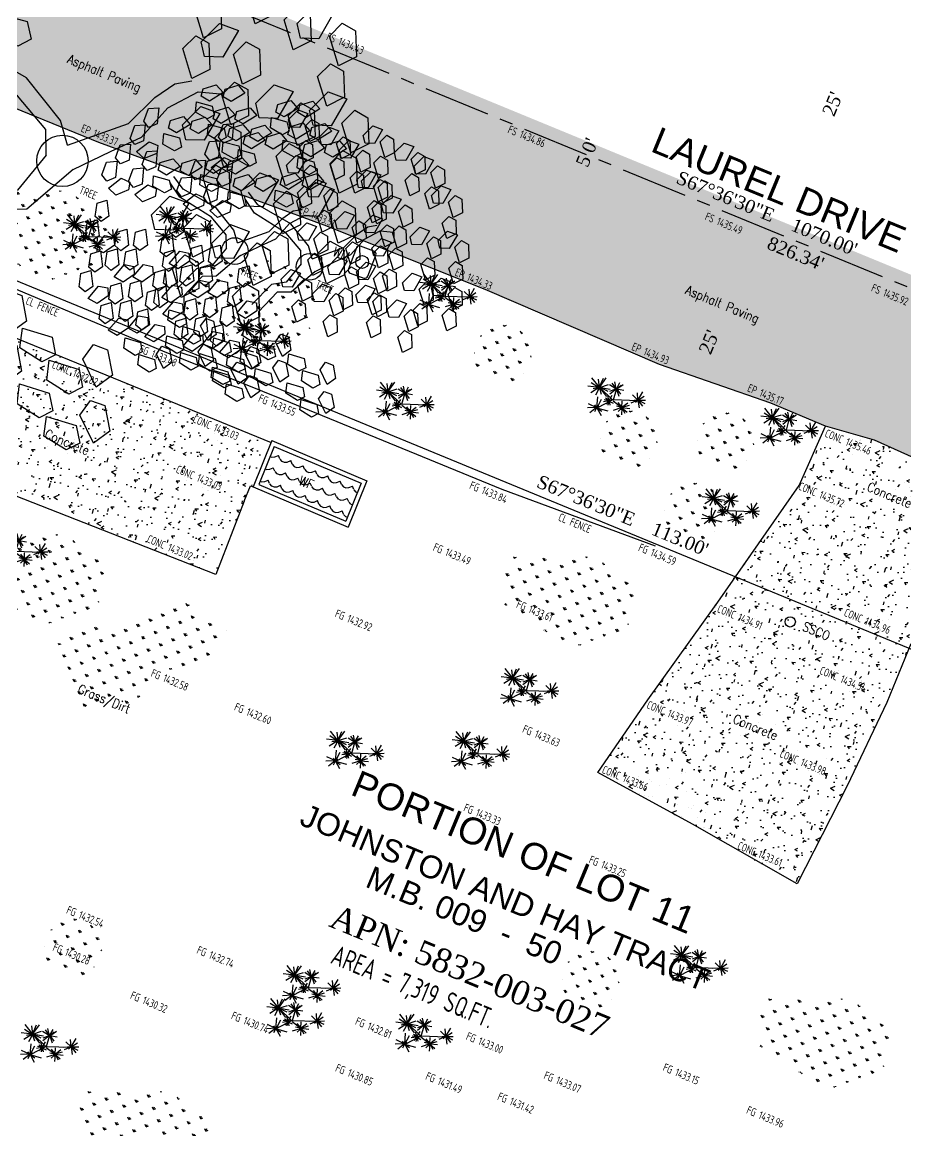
# Model space of a CAD drawing. Header units: feet. Extents: x 6515718 to 6516924, y 1895174 to 1896105.
# Drawn here: x 6516527 to 6516593.2, y 1895602.4 to 1895685.5 of the extents above; entities that cross this region are included whole.
import ezdxf
from ezdxf.enums import TextEntityAlignment as Align

# ---------------------------------------------------------------- set-up
doc = ezdxf.new("R2010")
doc.units = ezdxf.units.FT
doc.header["$LTSCALE"] = 4
doc.header["$MEASUREMENT"] = 0
doc.linetypes.add('hc4096_101$0$CENTER', pattern=[2, 1.25, -0.25, 0.25, -0.25])
for name, color, linetype in [('hc4096_101$0$hc labels', 2, 'Continuous'), ('hc4096_101$0$hc our lot', 7, 'Continuous'), ('hc4096_101$0$hc stcl', 1, 'hc4096_101$0$CENTER'), ('hc4096_101$0$hc text 2', 2, 'Continuous'), ('hc4096_101$0$hc text 3', 3, 'Continuous'), ('sw4096_101$0$sw bldg', 4, 'Continuous'), ('sw4096_101$0$sw chainlink fence', 1, 'sw4096_101$0$SITE-FENC-CHLK'), ('sw4096_101$0$sw conc', 2, 'Continuous'), ('sw4096_101$0$sw conc hatch', 8, 'Continuous'), ('sw4096_101$0$sw ep', 2, 'Continuous'), ('sw4096_101$0$sw fs hatch 10', 10, 'Continuous'), ('sw4096_101$0$sw misc', 1, 'Continuous'), ('sw4096_101$0$sw misc text', 2, 'Continuous'), ('sw4096_101$0$sw pool hatch', 151, 'Continuous'), ('sw4096_101$0$sw pts label 7', 1, 'Continuous'), ('sw4096_101$0$sw tree', 24, 'Continuous'), ('sw4096_101$0$sw tree trunk', 1, 'Continuous'), ('sw4096_101$0$SW_PLANTS', 8, 'Continuous')]:
    doc.layers.add(name, color=color, linetype=linetype)
doc.styles.add('hc4096_101$0$ARCHTIXT', font='architxt.shx', dxfattribs={"width": 0.8})
doc.styles.add('hc4096_101$0$arial', font='arial.ttf')
doc.styles.add('hc4096_101$0$Times', font='times.ttf')
doc.styles.add('sw4096_101$0$ARCHTIXT', font='architxt.shx', dxfattribs={"width": 0.8})
doc.styles.add('sw4096_101$0$Standard', font='architxt.shx')
doc.styles.add('sw4096_101$0$sw71 101$0$SIMPLEX', font='simplex.shx', dxfattribs={"width": 0.85, "oblique": 5})
doc.linetypes.add('sw4096_101$0$SITE-FENC-CHLK', pattern='A,1,-0.02,["X",sw4096_101$0$Standard,S=0.08,R=0,X=0,Y=-0.04],-0.08', length=1.1)
pattern_1 = [(27.5, (0, 0), (2.23526729925, -1.163606506), [0.2625, -2.8875]), (332.5, (0, 0), (0.558816826, 2.618114637), [0.21, -2.31]), (77.9514, (0.1863, -0.097), (2.7940852362, 1.4545059409), [0.223090665, -2.453997392]), (23.6842, (0.268, 0.6467), (3.229312718, -1.9646728403), [0.39375, -4.33125]), (74.1356, (0.537, 0.483), (4.3270307984, 1.8980067082), [0.334636008, -3.6809955]), (328.6842, (0.268, 0.6467), (4.3270293173, 1.8980100873), [0.315, -3.465]), (358.5, (0.5243, 0.351), (1.3908812024, -2.101392272), [0.2625, -2.8875]), (303.5, (0.5243, 0.351), (1.7580393716, 2.0189348839), [0.21, -2.31]), (48.9514, (0.6402, 0.176), (3.1489204839, -0.0824598423), [0.223090665, -2.453997392]), (15, (0, 0), (0.48519521415, 1.06015155009), [0, -2.282, 0, -2.345, 0, -2.31875]), (345, (0, 0), (1.37892786128, 0.92300794058), [0, -1.337, 0, -2.2295, 0, -0.88375]), (305, (-0.7211, 0.2987), (1.69594686465, -0.78793045276), [0, -0.875, 0, -2.73, 0, -3.6225]), (295, (-1.0444, 0.4326), (2.01985799307, -0.4574175925), [0, -1.1375, 0, -1.813, 0, -2.5725])]
pattern_2 = [(67.5, (0, 0), (-0.382683432264, 0.92387953227), [0.1875, -1.226713563]), (22.5, (0, 0), (-0.38268343237, 0.92387953251), [0.1875, -0.8125]), (112.5, (0, 0), (-0.92387953251, -0.38268343237), [0.1875, -0.8125])]

# ---------------------------------------------------------------- blocks, each defined once
blk = doc.blocks.new('sw4096_101$0$sw71 101$0$TREE')
at = {"layer": 'sw4096_101$0$sw tree', "linetype": 'Continuous'}
for p, q in [((-0.2309, 0.4679), (-0.1974, 0.4939)), ((-0.1974, 0.4939), (-0.1686, 0.479)), ((-0.0124, 0.4503), (0.0049, 0.489)), ((0.0049, 0.489), (0.0374, 0.4894)), ((0.0374, 0.4894), (0.0294, 0.4396)), ((-0.2953, 0.4449), (-0.2618, 0.471)), ((-0.2618, 0.471), (-0.2329, 0.456)), ((-0.1686, 0.479), (-0.1991, 0.4388)), ((0.044, 0.45), (0.056, 0.4769)), ((0.056, 0.4769), (0.0803, 0.4732)), ((0.0803, 0.4732), (0.0969, 0.4342)), ((0.0979, 0.4349), (0.1152, 0.4736)), ((0.1152, 0.4736), (0.1476, 0.474)), ((0.1476, 0.474), (0.1397, 0.4242)), ((-0.2329, 0.456), (-0.2634, 0.4158)), ((-0.2282, 0.4434), (-0.2309, 0.4679)), ((0.0016, 0.43), (-0.0124, 0.4503)), ((0.1543, 0.4345), (0.1662, 0.4615)), ((0.1662, 0.4615), (0.1906, 0.4578)), ((0.1704, 0.4178), (0.1877, 0.4566)), ((0.1877, 0.4566), (0.2201, 0.4569)), ((0.1906, 0.4578), (0.2071, 0.4187)), ((0.2201, 0.4569), (0.2122, 0.4071)), ((-0.2926, 0.4204), (-0.2953, 0.4449)), ((-0.1991, 0.4388), (-0.2282, 0.4434)), ((-0.1711, 0.4159), (-0.1375, 0.4419)), ((-0.1375, 0.4419), (-0.1087, 0.4269)), ((0.0294, 0.4396), (0.0016, 0.43)), ((0.075, 0.4102), (0.044, 0.45)), ((0.0969, 0.4342), (0.075, 0.4102)), ((0.1118, 0.4145), (0.0979, 0.4349)), ((0.1852, 0.3947), (0.1543, 0.4345)), ((0.2268, 0.4175), (0.2387, 0.4444)), ((0.2387, 0.4444), (0.2631, 0.4407)), ((0.2631, 0.4407), (0.2796, 0.4017)), ((-0.2634, 0.4158), (-0.2926, 0.4204)), ((-0.2354, 0.3929), (-0.2019, 0.4189)), ((-0.2019, 0.4189), (-0.1731, 0.4039)), ((-0.1684, 0.3914), (-0.1711, 0.4159)), ((-0.1087, 0.4269), (-0.1392, 0.3868)), ((0.1397, 0.4242), (0.1118, 0.4145)), ((0.1843, 0.3975), (0.1704, 0.4178)), ((0.2071, 0.4187), (0.1852, 0.3947)), ((0.2577, 0.3777), (0.2268, 0.4175)), ((-0.2999, 0.3993), (-0.2497, 0.4044)), ((-0.2912, 0.368), (-0.2999, 0.3993)), ((-0.2497, 0.4044), (-0.2332, 0.3799)), ((-0.1731, 0.4039), (-0.2036, 0.3638)), ((-0.1084, 0.3815), (-0.0749, 0.4075)), ((-0.0749, 0.4075), (-0.0461, 0.3925)), ((0.0497, 0.3819), (0.0616, 0.4088)), ((0.0616, 0.4088), (0.086, 0.4051)), ((0.086, 0.4051), (0.1025, 0.3661)), ((0.2122, 0.4071), (0.1843, 0.3975)), ((0.2796, 0.4017), (0.2577, 0.3777)), ((-0.2332, 0.3799), (-0.2493, 0.3613)), ((-0.2327, 0.3684), (-0.2354, 0.3929)), ((-0.1728, 0.3585), (-0.1393, 0.3845)), ((-0.1392, 0.3868), (-0.1684, 0.3914)), ((-0.1393, 0.3845), (-0.1104, 0.3696)), ((-0.1057, 0.357), (-0.1084, 0.3815)), ((-0.0461, 0.3925), (-0.0766, 0.3524)), ((0.0807, 0.3421), (0.0497, 0.3819)), ((0.1599, 0.3664), (0.1719, 0.3934)), ((0.1719, 0.3934), (0.1963, 0.3897)), ((0.1963, 0.3897), (0.2128, 0.3506)), ((0.2541, 0.3515), (0.2714, 0.3903)), ((0.2714, 0.3903), (0.3038, 0.3907)), ((0.3038, 0.3907), (0.2959, 0.3408)), ((0.3104, 0.3512), (0.3224, 0.3782)), ((0.3224, 0.3782), (0.3468, 0.3744)), ((-0.2493, 0.3613), (-0.2912, 0.368)), ((-0.2908, 0.3383), (-0.2573, 0.3643)), ((-0.2573, 0.3643), (-0.2285, 0.3493)), ((-0.2036, 0.3638), (-0.2327, 0.3684)), ((-0.1104, 0.3696), (-0.1409, 0.3294)), ((0.1025, 0.3661), (0.0807, 0.3421)), ((0.1909, 0.3266), (0.1599, 0.3664)), ((0.2324, 0.3494), (0.2444, 0.3763)), ((0.2444, 0.3763), (0.2688, 0.3726)), ((0.2688, 0.3726), (0.2853, 0.3336)), ((0.3468, 0.3744), (0.3633, 0.3354)), ((-0.2285, 0.3493), (-0.259, 0.3092)), ((-0.24, 0.3472), (-0.1898, 0.3524)), ((-0.2313, 0.316), (-0.24, 0.3472)), ((-0.1898, 0.3524), (-0.1733, 0.3279)), ((-0.1701, 0.334), (-0.1728, 0.3585)), ((-0.0766, 0.3524), (-0.1057, 0.357)), ((0.0336, 0.3154), (0.0508, 0.3542)), ((0.0508, 0.3542), (0.0833, 0.3546)), ((0.0833, 0.3546), (0.0754, 0.3048)), ((0.0899, 0.3151), (0.1019, 0.3421)), ((0.1019, 0.3421), (0.1263, 0.3384)), ((0.2128, 0.3506), (0.1909, 0.3266)), ((0.2634, 0.3096), (0.2324, 0.3494)), ((0.268, 0.3312), (0.2541, 0.3515)), ((0.3414, 0.3114), (0.3104, 0.3512)), ((-0.4326, 0.3257), (-0.4033, 0.3396)), ((-0.4322, 0.2833), (-0.4326, 0.3257)), ((-0.4033, 0.3396), (-0.3897, 0.291)), ((-0.3551, 0.3153), (-0.3216, 0.3413)), ((-0.2928, 0.3264), (-0.3233, 0.2862)), ((-0.3216, 0.3413), (-0.2928, 0.3264)), ((-0.2881, 0.3138), (-0.2908, 0.3383)), ((-0.1733, 0.3279), (-0.1894, 0.3092)), ((-0.1409, 0.3294), (-0.1701, 0.334)), ((0.1263, 0.3384), (0.1428, 0.2993)), ((0.2853, 0.3336), (0.2634, 0.3096)), ((0.2959, 0.3408), (0.268, 0.3312)), ((0.3633, 0.3354), (0.3414, 0.3114)), ((-0.3525, 0.2908), (-0.3551, 0.3153)), ((-0.259, 0.3092), (-0.2881, 0.3138)), ((-0.1894, 0.3092), (-0.2313, 0.316)), ((-0.1774, 0.3128), (-0.1272, 0.318)), ((-0.1687, 0.2816), (-0.1774, 0.3128)), ((-0.1272, 0.318), (-0.1107, 0.2935)), ((0.0475, 0.2951), (0.0336, 0.3154)), ((0.1209, 0.2753), (0.0899, 0.3151)), ((0.1194, 0.2678), (0.1367, 0.3066)), ((0.1367, 0.3066), (0.1692, 0.3069)), ((0.1692, 0.3069), (0.1612, 0.2571)), ((0.3161, 0.2831), (0.3281, 0.3101)), ((0.3281, 0.3101), (0.3524, 0.3064)), ((0.3524, 0.3064), (0.369, 0.2673)), ((-0.3897, 0.291), (-0.411, 0.2706)), ((-0.3233, 0.2862), (-0.3525, 0.2908)), ((-0.1107, 0.2935), (-0.1268, 0.2748)), ((0.0754, 0.3048), (0.0475, 0.2951)), ((0.1428, 0.2993), (0.1209, 0.2753)), ((0.1758, 0.2675), (0.1877, 0.2944)), ((0.1877, 0.2944), (0.2121, 0.2907)), ((0.2121, 0.2907), (0.2287, 0.2517)), ((-0.4532, 0.2606), (-0.4239, 0.2745)), ((-0.411, 0.2706), (-0.4322, 0.2833)), ((-0.4239, 0.2745), (-0.4103, 0.2259)), ((-0.3598, 0.2697), (-0.3096, 0.2748)), ((-0.3096, 0.2748), (-0.2931, 0.2503)), ((-0.1268, 0.2748), (-0.1687, 0.2816)), ((-0.1374, 0.2611), (-0.1039, 0.2872)), ((-0.0751, 0.2722), (-0.1056, 0.232)), ((-0.1039, 0.2872), (-0.0751, 0.2722)), ((0.0956, 0.247), (0.1076, 0.274)), ((0.1076, 0.274), (0.1319, 0.2703)), ((0.1319, 0.2703), (0.1485, 0.2312)), ((0.3471, 0.2433), (0.3161, 0.2831)), ((-0.4528, 0.2182), (-0.4532, 0.2606)), ((-0.3511, 0.2384), (-0.3598, 0.2697)), ((-0.2018, 0.2382), (-0.1683, 0.2642)), ((-0.1683, 0.2642), (-0.1394, 0.2492)), ((-0.1347, 0.2366), (-0.1374, 0.2611)), ((0.1333, 0.2475), (0.1194, 0.2678)), ((0.1612, 0.2571), (0.1333, 0.2475)), ((0.2068, 0.2277), (0.1758, 0.2675)), ((0.3236, 0.2271), (0.3409, 0.2658)), ((0.3409, 0.2658), (0.3734, 0.2662)), ((0.369, 0.2673), (0.3471, 0.2433)), ((0.3734, 0.2662), (0.3654, 0.2164)), ((0.38, 0.2267), (0.3919, 0.2537)), ((0.3919, 0.2537), (0.4163, 0.25)), ((-0.3092, 0.2316), (-0.3511, 0.2384)), ((-0.2931, 0.2503), (-0.3092, 0.2316)), ((-0.1991, 0.2137), (-0.2018, 0.2382)), ((-0.1394, 0.2492), (-0.1699, 0.209)), ((-0.1056, 0.232), (-0.1347, 0.2366)), ((0.1266, 0.2072), (0.0956, 0.247)), ((0.2287, 0.2517), (0.2068, 0.2277)), ((0.2379, 0.2067), (0.2552, 0.2455)), ((0.2552, 0.2455), (0.2876, 0.2459)), ((0.2876, 0.2459), (0.2797, 0.1961)), ((0.4163, 0.25), (0.4328, 0.2109)), ((-0.4316, 0.2055), (-0.4528, 0.2182)), ((-0.4103, 0.2259), (-0.4316, 0.2055)), ((-0.4192, 0.1869), (-0.3929, 0.2299)), ((-0.3929, 0.2299), (-0.3635, 0.2283)), ((-0.3635, 0.2283), (-0.3583, 0.2041)), ((-0.2731, 0.2042), (-0.2396, 0.2302)), ((-0.2396, 0.2302), (-0.2108, 0.2152)), ((0.1485, 0.2312), (0.1266, 0.2072)), ((0.1815, 0.1994), (0.1934, 0.2264)), ((0.1934, 0.2264), (0.2178, 0.2226)), ((0.2178, 0.2226), (0.2343, 0.1836)), ((0.2943, 0.2064), (0.3062, 0.2334)), ((0.3062, 0.2334), (0.3306, 0.2297)), ((0.3375, 0.2067), (0.3236, 0.2271)), ((0.3306, 0.2297), (0.3471, 0.1906)), ((0.3654, 0.2164), (0.3375, 0.2067)), ((0.411, 0.1869), (0.38, 0.2267)), ((-0.4739, 0.188), (-0.4445, 0.2019)), ((-0.4445, 0.2019), (-0.431, 0.1533)), ((-0.3583, 0.2041), (-0.389, 0.1749)), ((-0.3889, 0.1984), (-0.3595, 0.2123)), ((-0.3884, 0.156), (-0.3889, 0.1984)), ((-0.3595, 0.2123), (-0.346, 0.1637)), ((-0.3375, 0.1812), (-0.304, 0.2072)), ((-0.304, 0.2072), (-0.2751, 0.1922)), ((-0.2704, 0.1797), (-0.2731, 0.2042)), ((-0.2108, 0.2152), (-0.2413, 0.1751)), ((-0.1699, 0.209), (-0.1991, 0.2137)), ((0.1038, 0.189), (0.1277, 0.2035)), ((0.1439, 0.1905), (0.1841, 0.202)), ((0.2124, 0.1596), (0.1815, 0.1994)), ((0.2518, 0.1864), (0.2379, 0.2067)), ((0.3252, 0.1666), (0.2943, 0.2064)), ((0.4328, 0.2109), (0.411, 0.1869)), ((-0.4734, 0.1456), (-0.4739, 0.188)), ((-0.389, 0.1749), (-0.4192, 0.1869)), ((-0.3348, 0.1567), (-0.3375, 0.1812)), ((-0.2751, 0.1922), (-0.3056, 0.1521)), ((-0.2064, 0.1925), (-0.1562, 0.1976)), ((-0.1977, 0.1612), (-0.2064, 0.1925)), ((-0.1562, 0.1976), (-0.1397, 0.1732)), ((0.0818, 0.1568), (0.1038, 0.189)), ((0.1074, 0.1485), (0.1439, 0.1905)), ((0.2343, 0.1836), (0.2124, 0.1596)), ((0.2797, 0.1961), (0.2518, 0.1864)), ((0.3471, 0.1906), (0.3252, 0.1666)), ((0.3857, 0.1586), (0.3976, 0.1856)), ((0.3976, 0.1856), (0.422, 0.1819)), ((0.422, 0.1819), (0.4385, 0.1428)), ((-0.346, 0.1637), (-0.3673, 0.1433)), ((-0.2413, 0.1751), (-0.2704, 0.1797)), ((-0.1397, 0.1732), (-0.1558, 0.1545)), ((0.1394, 0.1311), (0.1567, 0.1698)), ((0.1567, 0.1698), (0.1892, 0.1702)), ((0.1892, 0.1702), (0.1812, 0.1204)), ((0.2999, 0.1383), (0.3119, 0.1653)), ((0.3119, 0.1653), (0.3362, 0.1616)), ((-0.4523, 0.1329), (-0.4734, 0.1456)), ((-0.431, 0.1533), (-0.4523, 0.1329)), ((-0.4095, 0.1333), (-0.3801, 0.1472)), ((-0.3673, 0.1433), (-0.3884, 0.156)), ((-0.3801, 0.1472), (-0.3666, 0.0986)), ((-0.3056, 0.1521), (-0.3348, 0.1567)), ((-0.2415, 0.1299), (-0.2831, 0.1562)), ((-0.1558, 0.1545), (-0.1977, 0.1612)), ((0.0568, 0.102), (0.0818, 0.1568)), ((0.0847, 0.0886), (0.1074, 0.1485)), ((0.1958, 0.1307), (0.2077, 0.1577)), ((0.2077, 0.1577), (0.2321, 0.154)), ((0.2321, 0.154), (0.2486, 0.1149)), ((0.3362, 0.1616), (0.3528, 0.1225)), ((0.4166, 0.1188), (0.3857, 0.1586)), ((-0.4945, 0.1229), (-0.4651, 0.1368)), ((-0.4651, 0.1368), (-0.4516, 0.0882)), ((-0.409, 0.0909), (-0.4095, 0.1333)), ((-0.3421, 0.1355), (-0.2919, 0.1406)), ((-0.3334, 0.1043), (-0.3421, 0.1355)), ((-0.2919, 0.1406), (-0.2754, 0.1162)), ((-0.2422, 0.1022), (-0.2861, 0.1336)), ((-0.1242, 0.1117), (-0.2415, 0.1299)), ((0.1533, 0.1107), (0.1394, 0.1311)), ((0.2268, 0.0909), (0.1958, 0.1307)), ((0.3309, 0.0985), (0.2999, 0.1383)), ((0.4385, 0.1428), (0.4166, 0.1188)), ((-0.494, 0.0805), (-0.4945, 0.1229)), ((-0.2754, 0.1162), (-0.2915, 0.0975)), ((-0.0477, 0.0668), (-0.1242, 0.1117)), ((0.1812, 0.1204), (0.1533, 0.1107)), ((0.2486, 0.1149), (0.2268, 0.0909)), ((0.3528, 0.1225), (0.3309, 0.0985)), ((0.3571, 0.0825), (0.3744, 0.1213)), ((0.3744, 0.1213), (0.4068, 0.1216)), ((0.4068, 0.1216), (0.3989, 0.0718)), ((0.4134, 0.0822), (0.4254, 0.1091)), ((0.4254, 0.1091), (0.4498, 0.1054)), ((-0.4605, 0.0492), (-0.4342, 0.0922)), ((-0.4342, 0.0922), (-0.4047, 0.0906)), ((-0.3879, 0.0782), (-0.409, 0.0909)), ((-0.4047, 0.0906), (-0.3996, 0.0665)), ((-0.3666, 0.0986), (-0.3879, 0.0782)), ((-0.3755, 0.0596), (-0.3492, 0.1026)), ((-0.3492, 0.1026), (-0.3197, 0.101)), ((-0.2915, 0.0975), (-0.3334, 0.1043)), ((-0.3197, 0.101), (-0.3146, 0.0769)), ((-0.1274, 0.079), (-0.2422, 0.1022)), ((-0.0227, 0.0334), (0.0568, 0.102)), ((0.2671, 0.0647), (0.2844, 0.1035)), ((0.2844, 0.1035), (0.3169, 0.1038)), ((0.3169, 0.1038), (0.3089, 0.054)), ((0.3235, 0.0644), (0.3355, 0.0913)), ((0.3355, 0.0913), (0.3598, 0.0876)), ((0.4498, 0.1054), (0.4663, 0.0664)), ((-0.4729, 0.0678), (-0.494, 0.0805)), ((-0.4516, 0.0882), (-0.4729, 0.0678)), ((-0.3146, 0.0769), (-0.3453, 0.0476)), ((-0.0648, 0.0446), (-0.1274, 0.079)), ((0.046, 0.0493), (0.0847, 0.0886)), ((0.2015, 0.0627), (0.2134, 0.0896)), ((0.2134, 0.0896), (0.2378, 0.0859)), ((0.2378, 0.0859), (0.2543, 0.0469)), ((0.371, 0.0622), (0.3571, 0.0825)), ((0.3598, 0.0876), (0.3764, 0.0486)), ((0.4444, 0.0424), (0.4134, 0.0822)), ((-0.3996, 0.0665), (-0.4303, 0.0372)), ((-0.3453, 0.0476), (-0.3755, 0.0596)), ((-0.0227, 0.0334), (-0.0477, 0.0668)), ((0.2324, 0.0229), (0.2015, 0.0627)), ((0.2811, 0.0444), (0.2671, 0.0647)), ((0.3089, 0.054), (0.2811, 0.0444)), ((0.3545, 0.0246), (0.3235, 0.0644)), ((0.3989, 0.0718), (0.371, 0.0622)), ((0.4663, 0.0664), (0.4444, 0.0424)), ((-0.4303, 0.0372), (-0.4605, 0.0492)), ((-0.0493, 0.0063), (-0.0648, 0.0446)), ((0, 0), (0.046, 0.0493)), ((0.2543, 0.0469), (0.2324, 0.0229)), ((0.3764, 0.0486), (0.3545, 0.0246)), ((0.4191, 0.0141), (0.4311, 0.0411)), ((0.4311, 0.0411), (0.4554, 0.0374)), ((0.4554, 0.0374), (0.472, -0.0017)), ((0.3292, -0.0037), (0.3411, 0.0233)), ((0.3411, 0.0233), (0.3655, 0.0196)), ((0.3655, 0.0196), (0.382, -0.0195)), ((-0.4766, -0.0075), (-0.4509, 0.0122)), ((-0.4509, 0.0122), (-0.4274, -0.0324)), ((-0.0493, 0.0063), (-0.0723, -0.0637)), ((0, 0), (-0.047, -0.0871)), ((0.1448, -0.0229), (0.1621, 0.0158)), ((0.1621, 0.0158), (0.1946, 0.0162)), ((0.1946, 0.0162), (0.1866, -0.0336)), ((0.2012, -0.0233), (0.2131, 0.0037)), ((0.2131, 0.0037), (0.2375, 0)), ((0.2375, 0), (0.254, -0.0391)), ((0.2529, -0.0308), (0.2702, 0.008)), ((0.2702, 0.008), (0.3026, 0.0084)), ((0.3026, 0.0084), (0.2947, -0.0414)), ((0.4501, -0.0257), (0.4191, 0.0141)), ((-0.4672, -0.0489), (-0.4766, -0.0075)), ((0.3092, -0.0311), (0.3212, -0.0041)), ((0.3212, -0.0041), (0.3456, -0.0079)), ((0.3602, -0.0435), (0.3292, -0.0037)), ((0.3456, -0.0079), (0.3621, -0.0469)), ((0.472, -0.0017), (0.4501, -0.0257)), ((-0.4274, -0.0324), (-0.4439, -0.0568)), ((-0.3318, -0.0491), (-0.306, -0.0293)), ((-0.306, -0.0293), (-0.2825, -0.074)), ((0.1587, -0.0433), (0.1448, -0.0229)), ((0.1866, -0.0336), (0.1587, -0.0433)), ((0.2322, -0.0631), (0.2012, -0.0233)), ((0.2668, -0.0511), (0.2529, -0.0308)), ((0.3402, -0.0709), (0.3092, -0.0311)), ((0.382, -0.0195), (0.3602, -0.0435)), ((-0.4439, -0.0568), (-0.4672, -0.0489)), ((-0.3865, -0.0704), (-0.3607, -0.0506)), ((-0.3607, -0.0506), (-0.3372, -0.0952)), ((-0.3224, -0.0905), (-0.3318, -0.0491)), ((0.254, -0.0391), (0.2322, -0.0631)), ((0.2947, -0.0414), (0.2668, -0.0511)), ((0.3621, -0.0469), (0.3402, -0.0709)), ((-0.483, -0.0756), (-0.4573, -0.0558)), ((-0.4573, -0.0558), (-0.4338, -0.1004)), ((-0.3771, -0.1117), (-0.3865, -0.0704)), ((-0.2243, -0.0771), (-0.1985, -0.0574)), ((-0.1985, -0.0574), (-0.175, -0.102)), ((-0.0723, -0.0637), (-0.1129, -0.0878)), ((0.2068, -0.0914), (0.2188, -0.0644)), ((0.2188, -0.0644), (0.2432, -0.0681)), ((0.2432, -0.0681), (0.2597, -0.1072)), ((-0.4736, -0.1169), (-0.483, -0.0756)), ((-0.4176, -0.0928), (-0.3885, -0.0882)), ((-0.3885, -0.0882), (-0.3783, -0.1107)), ((-0.2825, -0.074), (-0.299, -0.0984)), ((-0.2148, -0.1185), (-0.2243, -0.0771)), ((-0.1129, -0.0878), (-0.148, -0.1677)), ((-0.047, -0.0871), (-0.0875, -0.1037)), ((0.3149, -0.0992), (0.3269, -0.0722)), ((0.3269, -0.0722), (0.3512, -0.0759)), ((0.3512, -0.0759), (0.3678, -0.115)), ((-0.4338, -0.1004), (-0.4503, -0.1248)), ((-0.4342, -0.1404), (-0.4176, -0.0928)), ((-0.3372, -0.0952), (-0.3537, -0.1197)), ((-0.3382, -0.1171), (-0.3124, -0.0974)), ((-0.299, -0.0984), (-0.3224, -0.0905)), ((-0.3124, -0.0974), (-0.2889, -0.142)), ((-0.175, -0.102), (-0.1915, -0.1264)), ((-0.0875, -0.1037), (-0.1201, -0.181)), ((0.2378, -0.1311), (0.2068, -0.0914)), ((0.2597, -0.1072), (0.2378, -0.1311)), ((0.3459, -0.139), (0.3149, -0.0992)), ((-0.4503, -0.1248), (-0.4736, -0.1169)), ((-0.3783, -0.1107), (-0.4022, -0.1458)), ((-0.3929, -0.1384), (-0.3671, -0.1186)), ((-0.3537, -0.1197), (-0.3771, -0.1117)), ((-0.3671, -0.1186), (-0.3436, -0.1632)), ((-0.3288, -0.1585), (-0.3382, -0.1171)), ((-0.2306, -0.1452), (-0.2049, -0.1254)), ((-0.1915, -0.1264), (-0.2148, -0.1185)), ((-0.2049, -0.1254), (-0.1814, -0.17)), ((0.3678, -0.115), (0.3459, -0.139)), ((-0.4383, -0.1624), (-0.4126, -0.1426)), ((-0.4022, -0.1458), (-0.4342, -0.1404)), ((-0.4126, -0.1426), (-0.3891, -0.1872)), ((-0.3835, -0.1798), (-0.3929, -0.1384)), ((-0.2889, -0.142), (-0.3054, -0.1664)), ((-0.2893, -0.182), (-0.2728, -0.1344)), ((-0.2728, -0.1344), (-0.2436, -0.1297)), ((-0.2436, -0.1297), (-0.2335, -0.1522)), ((-0.344, -0.2033), (-0.3275, -0.1556)), ((-0.3054, -0.1664), (-0.3288, -0.1585)), ((-0.3275, -0.1556), (-0.2983, -0.151)), ((-0.2983, -0.151), (-0.2882, -0.1735)), ((-0.2335, -0.1522), (-0.2573, -0.1873)), ((-0.2212, -0.1865), (-0.2306, -0.1452)), ((-0.1652, -0.1624), (-0.1361, -0.1578)), ((-0.1361, -0.1578), (-0.126, -0.1803)), ((-0.4289, -0.2038), (-0.4383, -0.1624)), ((-0.3601, -0.1877), (-0.3835, -0.1798)), ((-0.3436, -0.1632), (-0.3601, -0.1877)), ((-0.2882, -0.1735), (-0.312, -0.2086)), ((-0.1814, -0.17), (-0.1979, -0.1945)), ((-0.1818, -0.21), (-0.1652, -0.1624)), ((-0.3891, -0.1872), (-0.4056, -0.2117)), ((-0.2573, -0.1873), (-0.2893, -0.182)), ((-0.2888, -0.2041), (-0.263, -0.1843)), ((-0.263, -0.1843), (-0.2395, -0.2289)), ((-0.2301, -0.2107), (-0.2043, -0.1909)), ((-0.1979, -0.1945), (-0.2212, -0.1865)), ((-0.2043, -0.1909), (-0.1808, -0.2355)), ((-0.126, -0.1803), (-0.1498, -0.2154)), ((-0.1201, -0.181), (-0.1023, -0.2218)), ((-0.4447, -0.2304), (-0.419, -0.2106)), ((-0.4056, -0.2117), (-0.4289, -0.2038)), ((-0.419, -0.2106), (-0.3955, -0.2553)), ((-0.312, -0.2086), (-0.344, -0.2033)), ((-0.3437, -0.2329), (-0.3179, -0.2132)), ((-0.3179, -0.2132), (-0.2944, -0.2578)), ((-0.2794, -0.2455), (-0.2888, -0.2041)), ((-0.2206, -0.252), (-0.2301, -0.2107)), ((-0.1498, -0.2154), (-0.1818, -0.21)), ((-0.4353, -0.2718), (-0.4447, -0.2304)), ((-0.3343, -0.2743), (-0.3437, -0.2329)), ((-0.2395, -0.2289), (-0.256, -0.2534)), ((-0.037, -0.2498), (-0.0294, -0.2213)), ((-0.0294, -0.2213), (-0.0047, -0.2211)), ((-0.0047, -0.2211), (0.0177, -0.2571)), ((-0.3959, -0.2953), (-0.3793, -0.2477)), ((-0.3793, -0.2477), (-0.3502, -0.243)), ((-0.3502, -0.243), (-0.34, -0.2655)), ((-0.256, -0.2534), (-0.2794, -0.2455)), ((-0.1808, -0.2355), (-0.1973, -0.26)), ((-0.1465, -0.2378), (-0.0962, -0.2344)), ((-0.1388, -0.2694), (-0.1465, -0.2378)), ((-0.0962, -0.2344), (-0.0805, -0.2593)), ((-0.0001, -0.2843), (-0.037, -0.2498)), ((-0.3955, -0.2553), (-0.412, -0.2797)), ((-0.34, -0.2655), (-0.3638, -0.3006)), ((-0.2944, -0.2578), (-0.3109, -0.2822)), ((-0.2952, -0.2721), (-0.2694, -0.2523)), ((-0.2694, -0.2523), (-0.2459, -0.297)), ((-0.2364, -0.2787), (-0.2107, -0.2589)), ((-0.1973, -0.26), (-0.2206, -0.252)), ((-0.2107, -0.2589), (-0.1872, -0.3035)), ((-0.0972, -0.2775), (-0.1388, -0.2694)), ((-0.0805, -0.2593), (-0.0972, -0.2775)), ((-0.0868, -0.2712), (-0.0365, -0.2677)), ((-0.0365, -0.2677), (-0.0208, -0.2927)), ((0.0177, -0.2571), (-0.0001, -0.2843)), ((0.0151, -0.2698), (0.0654, -0.2663)), ((0.0228, -0.3013), (0.0151, -0.2698)), ((0.0654, -0.2663), (0.0811, -0.2913)), ((0.1246, -0.2818), (0.1322, -0.2533)), ((0.1322, -0.2533), (0.1568, -0.2531)), ((0.1568, -0.2531), (0.1793, -0.289)), ((-0.412, -0.2797), (-0.4353, -0.2718)), ((-0.3501, -0.301), (-0.3243, -0.2812)), ((-0.3109, -0.2822), (-0.3343, -0.2743)), ((-0.3243, -0.2812), (-0.3008, -0.3258)), ((-0.2858, -0.3135), (-0.2952, -0.2721)), ((-0.227, -0.32), (-0.2364, -0.2787)), ((-0.2297, -0.2894), (-0.2006, -0.2847)), ((-0.2006, -0.2847), (-0.1905, -0.3072)), ((-0.0792, -0.3027), (-0.0868, -0.2712)), ((0.1615, -0.3162), (0.1246, -0.2818)), ((-0.3638, -0.3006), (-0.3959, -0.2953)), ((-0.3406, -0.3423), (-0.3501, -0.301)), ((-0.2459, -0.297), (-0.2624, -0.3214)), ((-0.2463, -0.337), (-0.2297, -0.2894)), ((-0.1872, -0.3035), (-0.2037, -0.328)), ((-0.1876, -0.3435), (-0.171, -0.2959)), ((-0.171, -0.2959), (-0.1419, -0.2913)), ((-0.1419, -0.2913), (-0.1318, -0.3138)), ((-0.0375, -0.3108), (-0.0792, -0.3027)), ((-0.0208, -0.2927), (-0.0375, -0.3108)), ((-0.0154, -0.3285), (-0.0079, -0.3)), ((-0.0079, -0.3), (0.0168, -0.2998)), ((0.0168, -0.2998), (0.0392, -0.3358)), ((0.0644, -0.3094), (0.0228, -0.3013)), ((0.0811, -0.2913), (0.0644, -0.3094)), ((0.0747, -0.3031), (0.1251, -0.2996)), ((0.0824, -0.3346), (0.0747, -0.3031)), ((0.1251, -0.2996), (0.1407, -0.3246)), ((0.1793, -0.289), (0.1615, -0.3162)), ((-0.3012, -0.3658), (-0.2846, -0.3182)), ((-0.2624, -0.3214), (-0.2858, -0.3135)), ((-0.2846, -0.3182), (-0.2555, -0.3136)), ((-0.2555, -0.3136), (-0.2454, -0.3361)), ((-0.2037, -0.328), (-0.227, -0.32)), ((-0.1905, -0.3072), (-0.2143, -0.3423)), ((-0.1318, -0.3138), (-0.1556, -0.3489)), ((-0.125, -0.3165), (-0.0747, -0.3131)), ((-0.1173, -0.3481), (-0.125, -0.3165)), ((-0.0747, -0.3131), (-0.059, -0.338)), ((-0.3008, -0.3258), (-0.3173, -0.3503)), ((-0.2454, -0.3361), (-0.2692, -0.3712)), ((-0.2143, -0.3423), (-0.2463, -0.337)), ((-0.059, -0.338), (-0.0757, -0.3562)), ((0.0214, -0.363), (-0.0154, -0.3285)), ((0.0392, -0.3358), (0.0214, -0.363)), ((0.1241, -0.3428), (0.0824, -0.3346)), ((0.1407, -0.3246), (0.1241, -0.3428)), ((0.153, -0.3682), (0.1606, -0.3397)), ((0.1606, -0.3397), (0.1852, -0.3395)), ((0.1852, -0.3395), (0.2077, -0.3755)), ((-0.3173, -0.3503), (-0.3406, -0.3423)), ((-0.1556, -0.3489), (-0.1876, -0.3435)), ((-0.1345, -0.381), (-0.127, -0.3524)), ((-0.127, -0.3524), (-0.1023, -0.3523)), ((-0.0757, -0.3562), (-0.1173, -0.3481)), ((-0.1023, -0.3523), (-0.0798, -0.3882)), ((-0.0653, -0.3499), (-0.015, -0.3464)), ((-0.0577, -0.3814), (-0.0653, -0.3499)), ((-0.015, -0.3464), (0.0007, -0.3714)), ((0.0435, -0.3562), (0.0938, -0.3528)), ((0.0512, -0.3878), (0.0435, -0.3562)), ((0.0938, -0.3528), (0.1095, -0.3777)), ((-0.2692, -0.3712), (-0.3012, -0.3658)), ((-0.2441, -0.3689), (-0.1938, -0.3655)), ((-0.2364, -0.4005), (-0.2441, -0.3689)), ((-0.1938, -0.3655), (-0.1781, -0.3905)), ((0.0007, -0.3714), (-0.016, -0.3895)), ((0.1095, -0.3777), (0.0928, -0.3959)), ((0.1899, -0.4027), (0.153, -0.3682)), ((0.2077, -0.3755), (0.1899, -0.4027)), ((-0.1781, -0.3905), (-0.1947, -0.4086)), ((-0.0977, -0.4154), (-0.1345, -0.381)), ((-0.0798, -0.3882), (-0.0977, -0.4154)), ((-0.016, -0.3895), (-0.0577, -0.3814)), ((0.0928, -0.3959), (0.0512, -0.3878)), ((0.1031, -0.3896), (0.1534, -0.3861)), ((0.1108, -0.4211), (0.1031, -0.3896)), ((0.1534, -0.3861), (0.1691, -0.4111)), ((-0.1947, -0.4086), (-0.2364, -0.4005)), ((-0.1844, -0.4023), (-0.1341, -0.3988)), ((-0.1768, -0.4338), (-0.1844, -0.4023)), ((-0.1341, -0.3988), (-0.1184, -0.4238)), ((0.1691, -0.4111), (0.1524, -0.4292)), ((-0.1184, -0.4238), (-0.1351, -0.4419)), ((0.1524, -0.4292), (0.1108, -0.4211)), ((-0.1351, -0.4419), (-0.1768, -0.4338))]:
    blk.add_line(p, q, dxfattribs=at)
at = {"layer": 'sw4096_101$0$sw tree trunk'}
blk.add_circle((-0.0214, 0.0068), 0.0417, dxfattribs=at)
blk = doc.blocks.new('sw4096_101$0$A$C11D42A98')
at = {"layer": 'sw4096_101$0$SW_PLANTS', "linetype": 'Continuous'}
for p, q in [((0.189, 0.454), (0.031, 0.574)), ((0.192, 0.45), (0.144, 0.581)), ((0.191, 0.46), (0.217, 0.615)), ((0.194, 0.454), (0.262, 0.63)), ((0.473, 0.493), (0.379, 0.572)), ((0.469, 0.494), (0.416, 0.602)), ((0.472, 0.492), (0.501, 0.61)), ((0.475, 0.499), (0.53, 0.576)), ((0.477, 0.495), (0.563, 0.595)), ((0.867, 0.405), (0.91, 0.557)), ((0.188, 0.449), (0, 0.425)), ((0.179, 0.445), (0.04, 0.491)), ((0.192, 0.453), (0.073, 0.327)), ((0.186, 0.447), (0.096, 0.403)), ((0.194, 0.45), (0.158, 0.309)), ((0.192, 0.446), (0.164, 0.41)), ((0.191, 0.461), (0.167, 0.484)), ((0.193, 0.441), (0.249, 0.35)), ((0.194, 0.448), (0.342, 0.33)), ((0.195, 0.451), (0.324, 0.532)), ((0.453, 0.305), (0.197, 0.452)), ((0.208, 0.451), (0.34, 0.424)), ((0.211, 0.453), (0.373, 0.466)), ((0.462, 0.493), (0.342, 0.533)), ((0.466, 0.497), (0.371, 0.425)), ((0.467, 0.492), (0.385, 0.383)), ((0.4, 0.275), (0.429, 0.376)), ((0.467, 0.307), (0.472, 0.487)), ((0.471, 0.495), (0.597, 0.505)), ((0.471, 0.31), (0.86, 0.395)), ((0.473, 0.493), (0.541, 0.388)), ((0.481, 0.493), (0.559, 0.425)), ((0.865, 0.4), (0.745, 0.36)), ((0.865, 0.4), (0.756, 0.463)), ((0.865, 0.4), (0.765, 0.323)), ((0.865, 0.4), (0.825, 0.52)), ((0.863, 0.394), (0.834, 0.352)), ((0.865, 0.4), (0.95, 0.492)), ((0.865, 0.4), (0.986, 0.434)), ((0.865, 0.4), (0.914, 0.284)), ((0.865, 0.4), (0.988, 0.375)), ((0.865, 0.4), (0.965, 0.324)), ((0.88, 0.404), (0.928, 0.399)), ((0.234, 0.111), (0.204, 0.288)), ((0.461, 0.304), (0.236, 0.105)), ((0.237, 0.108), (0.275, 0.27)), ((0.396, 0.271), (0.314, 0.235)), ((0.397, 0.277), (0.319, 0.27)), ((0.406, 0.277), (0.336, 0.299)), ((0.397, 0.286), (0.359, 0.348)), ((0.395, 0.275), (0.368, 0.205)), ((0.391, 0.282), (0.381, 0.29)), ((0.455, 0.304), (0.397, 0.273)), ((0.399, 0.275), (0.399, 0.198)), ((0.401, 0.271), (0.433, 0.208)), ((0.401, 0.269), (0.475, 0.253)), ((0.403, 0.282), (0.415, 0.291)), ((0.466, 0.291), (0.635, 0.219)), ((0.638, 0.216), (0.509, 0.135)), ((0.632, 0.218), (0.545, 0.215)), ((0.631, 0.224), (0.557, 0.282)), ((0.635, 0.209), (0.59, 0.139)), ((0.635, 0.224), (0.609, 0.255)), ((0.635, 0.22), (0.614, 0.322)), ((0.636, 0.217), (0.629, 0.169)), ((0.632, 0.217), (0.739, 0.162)), ((0.635, 0.221), (0.71, 0.318)), ((0.635, 0.218), (0.706, 0.14)), ((0.637, 0.218), (0.767, 0.236)), ((0.638, 0.222), (0.747, 0.286)), ((0.638, 0.22), (0.658, 0.21)), ((0.638, 0.206), (0.659, 0.097)), ((0.64, 0.222), (0.665, 0.239)), ((0.234, 0.111), (0.079, 0.141)), ((0.229, 0.114), (0.08, 0.069)), ((0.229, 0.111), (0.142, 0)), ((0.225, 0.116), (0.188, 0.147)), ((0.23, 0.109), (0.212, 0.033)), ((0.229, 0.109), (0.423, 0.103)), ((0.235, 0.109), (0.332, 0.004)), ((0.24, 0.114), (0.266, 0.148)), ((0.24, 0.105), (0.325, 0.074))]:
    blk.add_line(p, q, dxfattribs=at)
blk = doc.blocks.new('sw4096_101$0$A$C619F1EA3')
at = {"layer": 'sw4096_101$0$SW_PLANTS', "xscale": 3, "yscale": 3, "zscale": 3, "rotation": 90}
blk.add_blockref('sw4096_101$0$A$C11D42A98', (1.889, 0), dxfattribs=at)
blk = doc.blocks.new('sw4096_101$0$A$C0BCC5504')
at = {"layer": 'sw4096_101$0$SW_PLANTS'}
blk.add_blockref('sw4096_101$0$A$C619F1EA3', (-2.124, 1.36), dxfattribs=at)

msp = doc.modelspace()

# ---------------------------------------------------------------- hatches: boundary and pattern name
at = {"layer": 'sw4096_101$0$sw conc hatch'}
h = msp.add_hatch(dxfattribs=at)
h.set_pattern_fill('AR-CONC', color=256, scale=0.35, angle=-22.5, style=0)
h.set_pattern_definition(pattern_1)
h.paths.add_polyline_path([(6516544.064, 1895650.784), (6516544.27, 1895650.697), (6516545.6, 1895654.022), (6516520.812, 1895664.156), (6516515.23, 1895650.985), (6516520.702, 1895648.793), (6516521.929, 1895651.796), (6516541.453, 1895644.138), (6516543.577, 1895649.632)])
h = msp.add_hatch(dxfattribs=at)
h.set_pattern_fill('AR-CONC', color=256, scale=0.35, angle=-22.5, style=0)
h.set_pattern_definition(pattern_1)
h.paths.add_polyline_path([(6516600.535, 1895649.831), (6516590.81, 1895654.189), (6516587.153, 1895655.251), (6516585.173, 1895650.794), (6516573.841, 1895634.733), (6516570.089, 1895629.275), (6516577.174, 1895625.426), (6516585.016, 1895620.93), (6516588.771, 1895628.288), (6516591.742, 1895634.543), (6516593.54, 1895638.924), (6516596.817, 1895645.033)])
at = {"layer": 'sw4096_101$0$sw fs hatch 10'}
h = msp.add_hatch(dxfattribs=at)
h.set_pattern_fill('AR-SAND', color=256, angle=337.5, style=0)
h.set_pattern_definition([(15, (0, 0), (0.67916525925, 1.80425955745), [0, -1.52, 0, -1.7, 0, -1.625]), (345, (0, 0), (2.715049018, 1.9300587633), [0, -0.82, 0, -1.37, 0, -0.525]), (305, (-1.1364, 0.4707), (2.87925755344, -1.1865022128), [0, -0.5, 0, -1.8, 0, -2.35]), (295, (-1.1364, 0.4707), (3.1131707398, -0.3395283565), [0, -0.25, 0, -1.18, 0, -1.35])])
h.paths.add_polyline_path([(6516628.806, 1895638.377), (6516618.798, 1895642.151), (6516608.172, 1895646.449), (6516600.535, 1895649.831), (6516590.81, 1895654.189), (6516587.153, 1895655.251), (6516583.05, 1895656.973), (6516574.703, 1895659.87), (6516561.655, 1895665.493), (6516549.579, 1895670.303), (6516532.704, 1895676.512), (6516522.831, 1895680.523), (6516522.229, 1895680.689), (6516527.557, 1895693.789), (6516633.86, 1895649.992), (6516629.11, 1895638.288)])
h = msp.add_hatch(dxfattribs=at)
h.set_pattern_fill('GRASS', color=256, angle=-22.5, style=0)
h.set_pattern_definition([(67.5, (-58.56565, 60.56514), (-0.382683432264, 0.92387953227), [0.1875, -1.226713563]), (22.5, (-58.5657, 60.5651), (-0.38268343237, 0.92387953251), [0.1875, -0.8125]), (112.5, (-58.5657, 60.5651), (-0.92387953251, -0.38268343237), [0.1875, -0.8125])])
h.paths.add_polyline_path([(6516533.775, 1895670.566), (6516530.381, 1895672.888), (6516523.688, 1895672.888), (6516523.688, 1895669.32), (6516528.688, 1895666.034), (6516532.894, 1895667.611)])
h = msp.add_hatch(dxfattribs=at)
h.set_pattern_fill('GRASS', color=256, angle=-22.5, style=0)
h.set_pattern_definition([(67.5, (-42.9935, 55.3287), (-0.382683432264, 0.92387953227), [0.1875, -1.226713563]), (22.5, (-42.9935, 55.3287), (-0.38268343237, 0.92387953251), [0.1875, -0.8125]), (112.5, (-42.9935, 55.3287), (-0.92387953251, -0.38268343237), [0.1875, -0.8125])])
h.paths.add_polyline_path([(6516549.347, 1895665.33), (6516545.953, 1895667.652), (6516539.26, 1895667.652), (6516539.26, 1895664.084), (6516544.26, 1895660.797), (6516548.466, 1895662.375)])
h = msp.add_hatch(dxfattribs=at)
h.set_pattern_fill('GRASS', color=256, angle=-22.5, style=0)
h.set_pattern_definition([(67.5, (-24.734, 51.7607), (-0.382683432264, 0.92387953227), [0.1875, -1.226713563]), (22.5, (-24.734, 51.7607), (-0.38268343237, 0.92387953251), [0.1875, -0.8125]), (112.5, (-24.734, 51.7607), (-0.92387953251, -0.38268343237), [0.1875, -0.8125])])
edge = h.paths.add_edge_path()
edge.add_arc((6516562.974, 1895660.687), 2.142, 0, 360)
h = msp.add_hatch(dxfattribs=at)
h.set_pattern_fill('GRASS', color=256, angle=-22.5, style=0)
h.set_pattern_definition([(67.5, (-15.2914, 45.34066), (-0.382683432264, 0.92387953227), [0.1875, -1.226713563]), (22.5, (-15.2914, 45.3407), (-0.38268343237, 0.92387953251), [0.1875, -0.8125]), (112.5, (-15.2914, 45.3407), (-0.92387953251, -0.38268343237), [0.1875, -0.8125])])
edge = h.paths.add_edge_path()
edge.add_arc((6516572.417, 1895654.267), 2.142, 0, 360)
h = msp.add_hatch(dxfattribs=at)
h.set_pattern_fill('GRASS', color=256, angle=-22.5, style=0)
h.set_pattern_definition([(67.5, (-8.0467, 45.1907), (-0.382683432264, 0.92387953227), [0.1875, -1.226713563]), (22.5, (-8.0467, 45.1907), (-0.38268343237, 0.92387953251), [0.1875, -0.8125]), (112.5, (-8.0467, 45.1907), (-0.92387953251, -0.38268343237), [0.1875, -0.8125])])
edge = h.paths.add_edge_path()
edge.add_arc((6516579.661, 1895654.117), 2.142, 0, 360)
h = msp.add_hatch(dxfattribs=at)
h.set_pattern_fill('GRASS', color=256, angle=-22.5, style=0)
h.set_pattern_definition([(67.5, (-10.4591, 39.91795), (-0.382683432264, 0.92387953227), [0.1875, -1.226713563]), (22.5, (-10.4591, 39.918), (-0.38268343237, 0.92387953251), [0.1875, -0.8125]), (112.5, (-10.4591, 39.918), (-0.92387953251, -0.38268343237), [0.1875, -0.8125])])
edge = h.paths.add_edge_path()
edge.add_arc((6516577.249, 1895648.845), 2.142, 0, 360)
h = msp.add_hatch(dxfattribs=at)
h.set_pattern_fill('GRASS', color=256, angle=-22.5, style=0)
h.set_pattern_definition([(67.5, (-58.8031, 34.7996), (-0.382683432264, 0.92387953227), [0.1875, -1.226713563]), (22.5, (-58.8031, 34.7996), (-0.38268343237, 0.92387953251), [0.1875, -0.8125]), (112.5, (-58.8031, 34.7996), (-0.92387953251, -0.38268343237), [0.1875, -0.8125])])
h.paths.add_polyline_path([(6516533.537, 1895644.801), (6516530.143, 1895647.122), (6516523.451, 1895647.122), (6516523.451, 1895643.555), (6516528.45, 1895640.268), (6516532.657, 1895641.846)])
h = msp.add_hatch(dxfattribs=at)
h.set_pattern_fill('GRASS', color=256, angle=-22.5, style=0)
h.set_pattern_definition([(67.5, (-19.1249, 33.1242), (-0.382683432264, 0.92387953227), [0.1875, -1.226713563]), (22.5, (-19.1249, 33.1242), (-0.38268343237, 0.92387953251), [0.1875, -0.8125]), (112.5, (-19.1249, 33.1242), (-0.92387953251, -0.38268343237), [0.1875, -0.8125])])
h.paths.add_polyline_path([(6516573.215, 1895643.125), (6516569.822, 1895645.447), (6516563.129, 1895645.447), (6516563.129, 1895641.879), (6516568.129, 1895638.593), (6516572.335, 1895640.17)])
h = msp.add_hatch(dxfattribs=at)
h.set_pattern_fill('GRASS', color=256, angle=-22.5, style=0)
h.set_pattern_definition(pattern_2)
h.paths.add_polyline_path([(6516534.856, 1895640.189), (6516531.924, 1895640.189), (6516529.02, 1895638.587), (6516530.996, 1895634.261), (6516535.242, 1895634.261), (6516537.174, 1895636.996), (6516540.649, 1895636.996), (6516542.371, 1895640.138), (6516538.476, 1895642.453)])
h = msp.add_hatch(dxfattribs=at)
h.set_pattern_fill('GRASS', color=256, angle=-22.5, style=0)
h.set_pattern_definition([(67.5, (-56.9178, 7.2429), (-0.382683432264, 0.92387953227), [0.1875, -1.226713563]), (22.5, (-56.9178, 7.2429), (-0.38268343237, 0.92387953251), [0.1875, -0.8125]), (112.5, (-56.9178, 7.2429), (-0.92387953251, -0.38268343237), [0.1875, -0.8125])])
edge = h.paths.add_edge_path()
edge.add_arc((6516530.79, 1895616.169), 2.142, 0, 360)
h = msp.add_hatch(dxfattribs=at)
h.set_pattern_fill('GRASS', color=256, angle=-22.5, style=0)
h.set_pattern_definition([(67.5, (-18.1588, 4.8258), (-0.382683432264, 0.92387953227), [0.1875, -1.226713563]), (22.5, (-18.1588, 4.8258), (-0.38268343237, 0.92387953251), [0.1875, -0.8125]), (112.5, (-18.1588, 4.8258), (-0.92387953251, -0.38268343237), [0.1875, -0.8125])])
edge = h.paths.add_edge_path()
edge.add_arc((6516569.549, 1895613.752), 2.142, 0, 360)
h = msp.add_hatch(dxfattribs=at)
h.set_pattern_fill('GRASS', color=256, angle=-22.5, style=0)
h.set_pattern_definition(pattern_2)
h.paths.add_polyline_path([(6516592.34, 1895610.001), (6516588.947, 1895612.323), (6516582.254, 1895612.323), (6516582.254, 1895608.755), (6516587.254, 1895605.468), (6516591.46, 1895607.046)])
h = msp.add_hatch(dxfattribs=at)
h.set_pattern_fill('GRASS', color=256, angle=-22.5, style=0)
h.set_pattern_definition([(67.5, (-51.00156, -6.9427), (-0.382683432264, 0.92387953227), [0.1875, -1.226713563]), (22.5, (-51.0016, -6.9427), (-0.38268343237, 0.92387953251), [0.1875, -0.8125]), (112.5, (-51.0016, -6.9427), (-0.92387953251, -0.38268343237), [0.1875, -0.8125])])
h.paths.add_polyline_path([(6516541.339, 1895603.059), (6516537.945, 1895605.38), (6516531.252, 1895605.38), (6516531.252, 1895601.813), (6516536.252, 1895598.526), (6516540.458, 1895600.103)])
at = {"layer": 'sw4096_101$0$sw pool hatch'}
h = msp.add_hatch(dxfattribs=at)
h.set_pattern_fill('WATER', color=256, angle=-22.5, style=0, pattern_type=2)
h.set_pattern_definition([(337.5, (0, 0), (0.38268343237, 0.92387953251), [0.2, -0.8]), (22.5, (0.4078, -0.0607), (0.38268343237, 0.92387953253), [0.2828427125, -1.13137085]), (112.5, (0.7774, -0.21376), (-0.92387953253, 0.38268343237), [0.2828427125, -1.13137085]), (4.0650512, (0.18478, -0.07654), (0.92387953263, -0.382683431497), [0.2236, -2.012467977]), (310.9349488, (0.77737, -0.21376), (0.92387953198, -0.382683433062), [0.2236, -2.012467977])])
h.paths.add_polyline_path([(6516544.697, 1895650.875), (6516551.204, 1895648.123), (6516552.346, 1895650.98), (6516545.84, 1895653.732)])
h.paths.add_polyline_path([(6516547.408, 1895650.8), (6516548.7, 1895650.265), (6516549.101, 1895651.235), (6516547.809, 1895651.77)], flags=24)

# ---------------------------------------------------------------- linework, layer by layer
at = {"layer": 'hc4096_101$0$hc our lot'}
msp.add_line((6516519.324, 1895669.127), (6516623.804, 1895626.081), dxfattribs=at)
at = {"layer": 'hc4096_101$0$hc stcl'}
msp.add_line((6515869.29, 1895963.98), (6516858.613, 1895556.379), dxfattribs=at)
at = {"layer": 'sw4096_101$0$sw bldg'}
for p, q in [((6516545.84, 1895653.732), (6516544.697, 1895650.875)), ((6516545.84, 1895653.732), (6516552.346, 1895650.98)), ((6516544.697, 1895650.875), (6516551.204, 1895648.123)), ((6516552.346, 1895650.98), (6516551.204, 1895648.123))]:
    msp.add_line(p, q, dxfattribs=at)
at = {"layer": 'sw4096_101$0$sw chainlink fence', "flags": 128}
msp.add_lwpolyline([(6516574.399, 1895646.243), (6516562.91, 1895650.491), (6516546.527, 1895657.228), (6516537.496, 1895660.881), (6516519.223, 1895668.571), (6516513.799, 1895656.369), (6516509.057, 1895644.662), (6516504.927, 1895634.851), (6516501.414, 1895626.698), (6516498.204, 1895618.227), (6516495.929, 1895612.197)], dxfattribs=at)
at = {"layer": 'sw4096_101$0$sw conc'}
for p, q in [((6516520.812, 1895664.156), (6516545.6, 1895654.022)), ((6516585.173, 1895650.794), (6516587.153, 1895655.251)), ((6516545.658, 1895654.167), (6516544.27, 1895650.697)), ((6516545.658, 1895654.167), (6516552.773, 1895651.157)), ((6516541.453, 1895644.138), (6516521.929, 1895651.796)), ((6516552.773, 1895651.157), (6516551.385, 1895647.688)), ((6516543.577, 1895649.632), (6516544.064, 1895650.784)), ((6516544.064, 1895650.784), (6516544.27, 1895650.697)), ((6516544.27, 1895650.697), (6516551.385, 1895647.688)), ((6516579.086, 1895642.058), (6516585.173, 1895650.794)), ((6516543.577, 1895649.632), (6516541.453, 1895644.138)), ((6516573.841, 1895634.733), (6516579.086, 1895642.058)), ((6516593.54, 1895638.924), (6516591.742, 1895634.543)), ((6516570.089, 1895629.275), (6516573.841, 1895634.733)), ((6516591.742, 1895634.543), (6516588.771, 1895628.288)), ((6516577.174, 1895625.426), (6516570.089, 1895629.275)), ((6516588.771, 1895628.288), (6516585.016, 1895620.93)), ((6516585.016, 1895620.93), (6516577.174, 1895625.426))]:
    msp.add_line(p, q, dxfattribs=at)
at = {"layer": 'sw4096_101$0$sw ep'}
msp.add_lwpolyline([(6516628.806, 1895638.377), (6516618.798, 1895642.151), (6516608.172, 1895646.449), (6516600.535, 1895649.831), (6516590.81, 1895654.189), (6516587.153, 1895655.251), (6516583.05, 1895656.973), (6516574.703, 1895659.87), (6516561.655, 1895665.493), (6516549.579, 1895670.303), (6516532.704, 1895676.512), (6516522.831, 1895680.523)], dxfattribs=at)
at = {"layer": 'sw4096_101$0$sw misc'}
msp.add_lwpolyline([(6516551.993, 1895668.61), (6516551.403, 1895667.036, 0.414214), (6516551.543, 1895666.727), (6516552.555, 1895666.348, 0.414214), (6516552.864, 1895666.488), (6516553.455, 1895668.062, 0.414214), (6516553.314, 1895668.371), (6516552.302, 1895668.751, 0.414214)], format="xyb", close=True, dxfattribs=at)
for centre, radius in [((6516552.429, 1895667.549), 0.48), ((6516584.505, 1895640.576, 1434.74), 0.384)]:
    msp.add_circle(centre, radius, dxfattribs=at)

# ---------------------------------------------------------------- block references
at = {"layer": 'sw4096_101$0$sw tree trunk', "rotation": 338.991525653294}
for p, xscale, yscale, zscale in [((6516530.782, 1895674.483), 46.17115979041849, 46.1711597886459, 46.17115978886707), ((6516543.305, 1895668.035), 23.99999999667435, 23.99999999575295, 23.99999999586791), ((6516548.91, 1895666.85), 23.99999996185409, 23.9999999609327, 23.99999996104766)]:
    msp.add_blockref('sw4096_101$0$sw71 101$0$TREE', p, dxfattribs=dict(at, xscale=xscale, yscale=yscale, zscale=zscale))
at = {"layer": 'sw4096_101$0$SW_PLANTS', "xscale": 1.500000000146427, "yscale": 1.49999999991215, "zscale": 1.5, "rotation": 255.7349092863744}
for p in [(6516534.459, 1895669.425), (6516527.505, 1895668.798), (6516554.206, 1895664.326), (6516540.263, 1895661), (6516550.973, 1895656.241), (6516566.812, 1895656.565), (6516579.771, 1895654.296), (6516575.367, 1895648.252), (6516522.041, 1895645.197), (6516560.31, 1895634.776), (6516547.223, 1895630.087), (6516556.645, 1895630.046), (6516573.003, 1895614.005), (6516543.975, 1895612.505), (6516542.761, 1895610.033), (6516552.415, 1895608.87), (6516524.343, 1895608.087)]:
    msp.add_blockref('sw4096_101$0$A$C0BCC5504', p, dxfattribs=at)

# ---------------------------------------------------------------- texts
at = {"layer": 'hc4096_101$0$hc labels', "char_height": 1, "attachment_point": 8, "style": 'hc4096_101$0$Times'}
for s, insert, rotation in [("25'", (6516588.14, 1895679.209), 67.61667), ("5 0'", (6516569.745, 1895675.574), 67.61667), ('S67°36\'30"E    1070.00\'', (6516582.56, 1895670.713), 337.60833), ("826.34'", (6516584.714, 1895667.717), 337.60833), ("25'", (6516578.89, 1895661.361), 67.61667), ('S67°36\'30"E    113.00\'', (6516571.755, 1895648.067), 337.60833)]:
    msp.add_mtext(s, dxfattribs=dict(at, insert=insert, rotation=rotation))
at = {"layer": 'hc4096_101$0$hc text 2', "style": 'hc4096_101$0$Times'}
msp.add_text('APN: 5832-003-027', height=1.8, rotation=337.5, dxfattribs=at).set_placement((6516549.849, 1895617.781))
at = {"layer": 'hc4096_101$0$hc text 2', "style": 'hc4096_101$0$ARCHTIXT', "width": 0.8}
msp.add_text('AREA = 7,319 SQ.FT. ', height=1.5, rotation=337.5, dxfattribs=at).set_placement((6516549.976, 1895615.021))
at = {"layer": 'hc4096_101$0$hc text 3', "style": 'hc4096_101$0$arial'}
for s, height, rotation, p in [('LAUREL DRIVE', 2, 337.60833, (6516573.945, 1895675.885)), ('PORTION OF LOT 11', 2, 337.5, (6516551.461, 1895627.661)), ('JOHNSTON AND HAY TRACT', 1.7, 337.5, (6516547.636, 1895625.412)), ('M.B. 009  -  50', 1.7, 337.5, (6516552.571, 1895620.758))]:
    msp.add_text(s, height=height, rotation=rotation, dxfattribs=at).set_placement(p)
at = {"layer": 'sw4096_101$0$sw misc text', "style": 'sw4096_101$0$sw71 101$0$SIMPLEX', "width": 0.85}
for s, p in [('Asphalt Paving', (6516533.113, 1895681.709)), ('WM', (6516550.877, 1895668.144)), ('Asphalt Paving', (6516579.43, 1895664.39)), ('Concrete', (6516530.329, 1895654.054)), ('WF', (6516548.255, 1895651.018)), ('Concrete', (6516591.949, 1895650.084)), ('SSCO', (6516586.466, 1895639.881, 1434.74)), ('Grass/Dirt', (6516533.094, 1895634.813)), ('Concrete', (6516581.899, 1895632.679))]:
    msp.add_text(s, height=0.7, rotation=337.5, dxfattribs=at).set_placement(p, align=Align.MIDDLE_CENTER)
at = {"layer": 'sw4096_101$0$sw pts label 7', "char_height": 0.6, "attachment_point": 4, "rotation": 337.5, "style": 'sw4096_101$0$ARCHTIXT'}
for s, insert in [('FS 1434.43', (6516549.812, 1895684.496)), ('EP 1433.37', (6516531.416, 1895677.62)), ('FS 1434.86', (6516563.398, 1895677.529)), ('TREE ', (6516531.271, 1895673.004)), ('EP 1433.51', (6516547.749, 1895671.511)), ('FS 1435.49', (6516578.171, 1895671.006)), ('TREE ', (6516543.321, 1895666.935)), ('EP 1434.33', (6516559.442, 1895666.832)), ('TREE ', (6516548.979, 1895665.958)), ('FS 1435.92', (6516590.633, 1895665.656)), ('CL FENCE', (6516527.275, 1895664.693)), ('FG 1433.48', (6516535.772, 1895661.085)), ('EP 1434.93', (6516572.673, 1895661.256)), ('CONC 1432.82', (6516529.245, 1895659.903)), ('EP 1435.17', (6516581.355, 1895658.157)), ('FG 1433.55', (6516544.705, 1895657.386)), ('CONC 1433.03', (6516539.801, 1895655.833)), ('CONC 1435.46', (6516587.153, 1895654.759)), ('CONC 1433.03', (6516538.535, 1895652.061)), ('FG 1433.84', (6516560.53, 1895650.857)), ('CONC 1435.72', (6516585.173, 1895650.794)), ('CL FENCE', (6516567.183, 1895648.469)), ('CONC 1433.02', (6516536.359, 1895646.842)), ('FG 1433.49', (6516557.802, 1895646.226)), ('FG 1434.59', (6516573.185, 1895646.197)), ('FG 1433.61', (6516564.045, 1895641.947)), ('FG 1432.92', (6516550.448, 1895641.244)), ('CONC 1434.91', (6516579.086, 1895641.603)), ('CONC 1434.96', (6516588.592, 1895641.323)), ('FG 1432.58', (6516536.657, 1895636.781)), ('CONC 1434.54', (6516586.759, 1895636.977)), ('FG 1432.60', (6516542.902, 1895634.251)), ('CONC 1433.97', (6516573.805, 1895634.406)), ('FG 1433.63', (6516564.498, 1895632.588)), ('CONC 1433.98', (6516583.775, 1895630.743)), ('CONC 1433.66', (6516570.461, 1895629.543)), ('FG 1433.33', (6516560.089, 1895626.694)), ('CONC 1433.61', (6516580.599, 1895623.848)), ('FG 1433.25', (6516569.474, 1895622.796)), ('FG 1432.54', (6516530.328, 1895619.029)), ('FG 1430.28', (6516529.305, 1895616.241)), ('FG 1432.74', (6516540.094, 1895616.025)), ('FG 1430.32', (6516535.117, 1895612.626)), ('FG 1430.74', (6516542.675, 1895611.106)), ('FG 1432.81', (6516551.971, 1895610.688)), ('FG 1433.00', (6516560.271, 1895609.568)), ('FG 1430.85', (6516550.482, 1895607.188)), ('FG 1433.15', (6516575.02, 1895607.228)), ('FG 1431.49', (6516557.236, 1895606.573)), ('FG 1433.07', (6516566.097, 1895606.628)), ('FG 1431.42', (6516562.627, 1895605.051)), ('FG 1433.96', (6516581.28, 1895604.027))]:
    msp.add_mtext(s, dxfattribs=dict(at, insert=insert))

doc.saveas('drawing.dxf')
